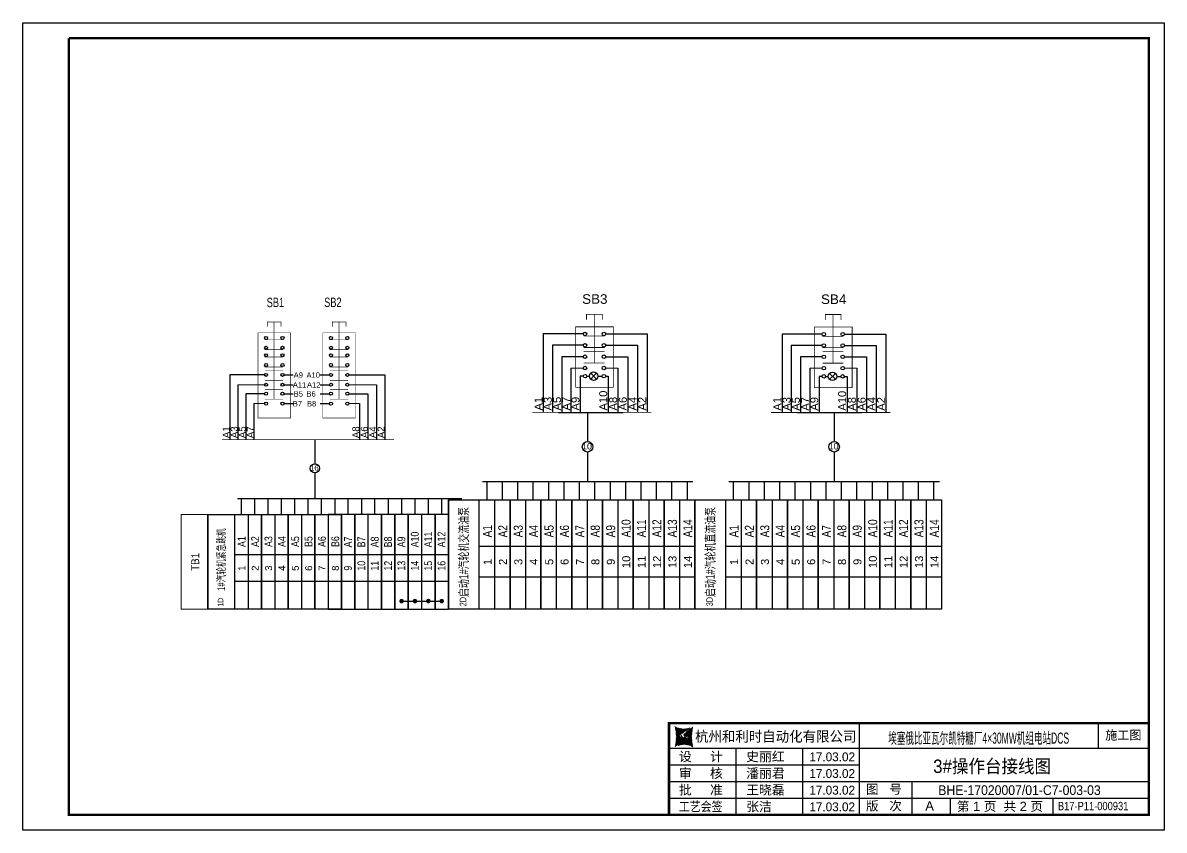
# Model space of a CAD drawing. Extents: x -6428 to 12983, y -8159 to 7918.
# Drawn here: x 3307 to 7941, y -4017 to -741 of the extents above; entities that cross this region are included whole.
import ezdxf
from ezdxf.enums import TextEntityAlignment as Align

# ---------------------------------------------------------------- set-up
doc = ezdxf.new("R2010")
doc.units = 0
doc.header["$LTSCALE"] = 10
doc.header["$MEASUREMENT"] = 0
doc.layers.get('0').update_dxf_attribs({"linetype": 'CONTINUOUS'})
for name, color, linetype in [('按钮开关指示灯', 7, 'CONTINUOUS'), ('接线端子', 7, 'CONTINUOUS'), ('操作台', 7, 'CONTINUOUS'), ('标准图框及表格', 7, 'CONTINUOUS')]:
    doc.layers.add(name, color=color, linetype=linetype)
doc.styles.add('HZ', font='arial.ttf')
pattern_1 = [(44.99999999999999, (62644.0067448291, -8867.199472524246), (-0.0585086954904412, 0.0585086954904411), [])]

# ---------------------------------------------------------------- blocks, each defined once
blk = doc.blocks.new('A4横图框')
at = {"layer": '标准图框及表格'}
h = blk.add_hatch(dxfattribs=at)
h.set_pattern_fill('ANSI31', color=5, scale=0.6619503254347141, style=0)
h.set_pattern_definition(pattern_1)
edge = h.paths.add_edge_path()
edge.add_arc((172.0496336600836, 30.69212609582466), 4.385420906004984, 238.1092081981574, 291.6531626184828)
edge.add_line((173.6677973982941, 26.61616453574824), (171.196811844281, 24.96342290218163))
edge.add_arc((159.3070898954674, 24.3208542135166), 10.7566927883141, 346.3915348661823, 374.2500326978036)
edge.add_line((169.7618019691645, 21.78995808790059), (171.9104852834489, 23.56403812982753))
edge.add_line((171.4204084507573, 24.1656820832199), (171.8022310894366, 24.1166197839688))
edge.add_spline(control_points=[(171.9076070613291, 23.5612403362524), (171.9782900895288, 23.62994398235459), (172.1063522407994, 23.75441992713461), (172.0982616688188, 24.08853178891007), (171.9041487548593, 24.10756342964889), (171.8004776051012, 24.11772778213201)], knot_values=[0, 0, 0, 0, 0.4839426457554279, 0.8767979790800492, 1.327118297953632, 1.327118297953632, 1.327118297953632, 1.327118297953632], weights=[1, 1, 1, 1, 1, 1], degree=3, periodic=0)
edge.add_spline(control_points=[(171.1960063120995, 24.96162603088887), (171.1383141229226, 24.91365774510486), (171.0341186915675, 24.8270242458879), (170.9598882847849, 24.7139107687239), (170.9267586692795, 24.6634273324584)], knot_values=[0, 0, 0, 0, 0.3714719093679447, 0.6708997588589845, 0.6708997588589845, 0.6708997588589845, 0.6708997588589845], weights=[1, 1, 1, 1, 1], degree=3, periodic=0)
edge.add_spline(control_points=[(171.0177855927386, 24.80139777460717), (170.9739837601, 24.75182568643358), (170.8874405854212, 24.63411966883577), (170.9097232617123, 24.3685217488732), (171.1438352137548, 24.19634813917073), (171.3287228371982, 24.17648276396212), (171.4184515092992, 24.16684180637679)], knot_values=[0.7541598914195891, 0.7541598914195891, 0.7541598914195891, 0.7541598914195891, 1.341857983071981, 2.043049761279585, 2.907443457733577, 3.722510221717078, 3.722510221717078, 3.722510221717078, 3.722510221717078], weights=[1, 1, 1, 1, 1, 1, 1], degree=3, periodic=0)
h = blk.add_hatch(dxfattribs=at)
h.set_pattern_fill('ANSI31', color=3, scale=0.6619503254347141, style=0)
h.set_pattern_definition(pattern_1)
edge = h.paths.add_edge_path()
edge.add_line((172.3049198977887, 24.52368860467541), (172.721034344714, 24.47090439472086))
edge.add_spline(control_points=[(172.1916602588671, 25.0804680907735), (172.1209772306528, 25.01176444467858), (171.9929150793969, 24.88728849988405), (172.0010056513629, 24.55317663812311), (172.1951185653369, 24.534144997377), (172.2987897150951, 24.52398064490117)], knot_values=[0, 0, 0, 0, 0.4839426457555314, 0.8767979790801576, 1.327118297953697, 1.327118297953697, 1.327118297953697, 1.327118297953697], weights=[1, 1, 1, 1, 1, 1], degree=3, periodic=0)
edge.add_line((174.3374653510318, 26.85175033912531), (172.1887820367474, 25.07767029719838))
edge.add_spline(control_points=[(173.1119433092453, 23.87664749850082), (173.1429732385941, 23.9160490896524), (173.2103720449149, 24.02492790509717), (173.1895440584403, 24.27318667815998), (172.9554321064269, 24.44536028784789), (172.7705444829544, 24.46522566305651), (172.6808158108824, 24.47486662065639)], knot_values=[0.8947336582581218, 0.8947336582581218, 0.8947336582581218, 0.8947336582581218, 1.341857983071981, 2.043049761279585, 2.907443457733577, 3.722510221717078, 3.722510221717078, 3.722510221717078, 3.722510221717078], weights=[1, 1, 1, 1, 1, 1, 1], degree=3, periodic=0)
edge.add_line((173.0325647221971, 23.79264395867943), (173.1243460055912, 23.89147256635482))
edge.add_line((172.905024764018, 23.67952689414087), (173.0325647221971, 23.79264395867212))
edge.add_line((170.431469921873, 22.02554389127766), (172.9024554758862, 23.67828552484428))
edge.add_arc((172.0496336600836, 17.94958233120851), 4.385420906004984, 58.1092081981576, 111.6531626184829)
edge.add_arc((184.7921774246996, 24.3208542135166), 10.7566927883141, 166.3915348661824, 194.2500326978025)
at = {"layer": '标准图框及表格', "color": 7}
for p, q in [((0.0013954609912616, 210.0032846437229), (297.0014441308175, 210.0032846437229)), ((0.0013954609912616, 0.0032502307208233), (0.0013954609912616, 210.0032846437229)), ((297.0014441308175, 210.0032846437229), (297.0014441308175, 0.0032502307208233)), ((217.7550332142755, 4.003284256038056), (217.7550332142755, 27.83661758936654)), ((279.9469701136921, 21.33661758936654), (279.9469701136921, 27.83661758936654)), ((168.1328066468058, 21.33661758936654), (292.9334290521556, 21.33661758936654)), ((185.6449392240147, 4.003284256038056), (185.6449392240292, 21.33661758936654)), ((203.0006413213422, 4.003284256038056), (203.0006413213568, 21.33661758936654)), ((168.1328066468058, 17.00328425603806), (217.7550332142755, 17.00328425603806)), ((168.1328066468058, 12.66995092270957), (292.9334290521556, 12.66995092270957)), ((231.4498319004824, 4.003284256038056), (231.4498319004824, 12.66995092270957)), ((168.1328066468058, 8.336617589373816), (292.9334290521556, 8.336617589373816)), ((241.4270588527042, 4.003284256038056), (241.4270588527042, 8.336617589373816)), ((268.120108647513, 4.003284256038056), (268.120108647513, 8.336617589373816)), ((168.1328066468058, 4.003284256038056), (292.9334290521556, 4.003284256038056)), ((297.0014441308175, 0.0032502307208233), (0.0013954609912616, 0.0032502307208233))]:
    blk.add_line(p, q, dxfattribs=at)
for points, const_width in [([(12.00143194437442, 206.0152988131507), (293.0014441308175, 206.0032506184056), (293.0014441308175, 4.003284256038056), (12.00143194437442, 4.003284256038056), (12.00143194437442, 206.0032506184056)], 0.6000000983228672), ([(292.9334290521556, 27.83661758937381), (168.1328066468058, 27.83661758937381), (168.1328066468058, 4.003284256038056)], 0.65)]:
    blk.add_lwpolyline(points, dxfattribs=dict(at, const_width=const_width))
at = {"layer": '标准图框及表格', "color": 5, "style": 'HZ'}
for s, p in [('pgqh', (170.0333635432534, 25.80304024583023)), ('hollilas', (170.0466366199025, 23.71374969515312))]:
    blk.add_text(s, height=0.4136785714285714, dxfattribs=at).set_placement(p)
at = {"layer": '标准图框及表格', "color": 3, "style": 'HZ'}
for s, height, p in [('auto', 0.6894642857142859, (172.1807441825285, 24.64895443542486)), ('hollysys', 0.3447321428571429, (172.3103532946761, 22.62004550448043))]:
    blk.add_text(s, height=height, dxfattribs=at).set_placement(p)
at = {"layer": '标准图框及表格', "color": 7, "style": 'HZ'}
for s, height, width, p in [('杭州和利时自动化有限公司', 2.7, 0.95, (174.9285941560083, 23.02911227819135)), ('工艺会签', 2.449999999999999, 0.85, (170.7212873600156, 4.927898099951165))]:
    blk.add_text(s, height=height, dxfattribs=dict(at, width=width)).set_placement(p)
for s, height, p in [('设     计', 2.449999999999999, (170.7212873600156, 17.92789809995847)), ('审     核', 2.449999999999999, (170.7212873600156, 13.59456476662271)), ('批     准', 2.449999999999999, (170.7212873600119, 9.261231433286953)), ('图   号', 2.399999999999999, (219.3988483406183, 9.450548544822992)), ('版   次', 2.399999999999999, (219.3988483406183, 5.117215211487234))]:
    blk.add_text(s, height=height, dxfattribs=at).set_placement(p)
at = {"layer": '标准图框及表格', "color": 7, "style": 'HZ', "flags": 8}
for tag, height, width, p in [('工程名称', 2.892696969694902, 0.65, (247.8353315485956, 22.94014901757174)), ('图纸名称', 3.499999999999999, 0.9, (252.2228085267316, 14.87880182043022))]:
    blk.add_attdef(tag, text='', height=height, dxfattribs=dict(at, width=width)).set_placement(p, align=Align.CENTER)
blk.add_attdef('设计阶段', text='', height=2.299999999999999, dxfattribs=at).set_placement((286.3714665038433, 23.54666542107214), align=Align.CENTER)
for tag, p, height in [('设计人', (188.2334199372244, 17.92789809995847), 2.449999999999999), ('审核人', (188.2334199372099, 13.59456476662271), 2.449999999999999), ('会签人', (188.2334199372099, 9.2612314332942), 2.449999999999999), ('批准人', (188.2334199371953, 4.927898099958441), 2.449999999999999), ('版次', (234.8449582635331, 5.117215211487234), 2.399999999999999), ('第几页共几页', (243.0562623004216, 4.991982186801863), 2.399999999999999)]:
    blk.add_attdef(tag, p, '', height=height, dxfattribs=at)
for tag, p, height, width in [('设计时间', (204.6762329055318, 17.92789809995847), 2.299999999999999, 0.95), ('审核时间', (204.6762329055318, 13.59456476662998), 2.299999999999999, 0.95), ('会签时间', (204.6762329055172, 9.2612314332942), 2.299999999999999, 0.95), ('图纸编号', (238.2096247235004, 9.144936985527348), 2.531109848483039, 0.9), ('批准时间', (204.6762329055172, 4.927898099958441), 2.299999999999999, 0.95), ('图纸标准', (269.3453519223485, 5.193019987101081), 2.169522727271176, 0.8)]:
    blk.add_attdef(tag, p, '', height=height, dxfattribs=dict(at, width=width))
blk = doc.blocks.new('台内接线图12')
at = {"layer": '接线端子'}
for p, q in [((43.45970758554199, 26.98489258732008), (43.45970758554199, 18.22284067169499)), ((43.45970758554199, 14.95077566435844), (43.45970758554199, 5.749821590056001)), ((11.96706630891708, 5.749821590056172), (11.96706630891708, 0)), ((16.77937118021214, 5.749821590056172), (16.77937118021214, 0)), ((21.5916760515064, 5.749821590055772), (21.5916760515064, -3.979e-13)), ((26.40398092280122, 5.749821590055772), (26.40398092280122, -3.979e-13)), ((31.21628579409492, 5.749821590055717), (31.21628579409492, -4.547e-13)), ((36.0285906653902, 5.749821590055717), (36.0285906653902, -4.547e-13)), ((40.84089553668388, 5.749821590055717), (40.84089553668388, -4.547e-13)), ((45.65320040797871, 5.749821590055717), (45.65320040797871, -4.547e-13)), ((50.46550527927253, 5.749821590055717), (50.46550527927253, -4.547e-13)), ((55.27781015056768, 5.749821590055717), (55.27781015056768, -4.547e-13)), ((60.09011502186149, 5.749821590055717), (60.09011502186149, -4.547e-13)), ((64.90241989315632, 5.749821590055717), (64.90241989315632, -4.547e-13)), ((69.71472476445001, 5.749821590055717), (69.71472476445001, -4.547e-13)), ((74.52702963574485, 5.749821590055717), (74.52702963574485, -4.547e-13)), ((0, 0), (0, -34.14036601367974)), ((0, 0), (19.2492194851784, 3.411e-13)), ((14.43691461388403, 0), (14.43691461388403, -34.14036601367991)), ((19.2492194851784, 3.411e-13), (19.2492194851784, -34.14036601367957)), ((19.2492194851784, 0), (19.2492194851784, -34.14036601367991)), ((19.2492194851784, 1.705e-13), (19.2492194851784, -34.14036601367957)), ((19.2492194851784, 3.411e-13), (19.2492194851784, -34.14036601367934)), ((19.2492194851784, 0), (19.2492194851784, -34.14036601367974)), ((28.87382922776726, 3.411e-13), (28.87382922776726, -34.14036601367957)), ((28.87382922776726, 1.137e-13), (28.87382922776726, -34.14036601367957)), ((28.87382922776726, 3.411e-13), (28.87382922776726, -34.1403660136794)), ((28.87382922776726, 3.411e-13), (28.87382922776726, -34.14036601367957)), ((28.87382922776726, 1.137e-13), (28.87382922776726, -34.14036601367957)), ((28.87382922776726, 3.411e-13), (28.87382922776726, -34.1403660136794)), ((38.49843897035601, 2.842e-13), (38.49843897035601, -34.14036601367963)), ((38.49843897035601, 1.137e-13), (38.49843897035601, -34.14036601367963)), ((38.49843897035601, 2.842e-13), (38.49843897035601, -34.14036601367945)), ((38.49843897035601, 3.411e-13), (38.49843897035601, -34.14036601367957)), ((38.49843897035601, 1.137e-13), (38.49843897035601, -34.14036601367957)), ((38.49843897035601, 3.411e-13), (38.49843897035601, -34.1403660136794)), ((38.49843897035601, 3.411e-13), (38.49843897035601, -34.14036601367957)), ((38.49843897035601, 1.137e-13), (38.49843897035601, -34.14036601367957)), ((38.49843897035601, 3.411e-13), (38.49843897035601, -34.1403660136794)), ((48.12304871294474, 2.842e-13), (48.12304871294474, -34.14036601367963)), ((48.12304871294474, 1.137e-13), (48.12304871294474, -34.14036601367963)), ((48.12304871294474, 2.842e-13), (48.12304871294474, -34.14036601367945)), ((48.12304871294474, 8.527e-13), (48.12304871294474, -34.14036601367906)), ((48.12304871294474, 5.116e-13), (48.12304871294474, -34.1403660136794)), ((48.12304871294474, 6.821e-13), (48.12304871294474, -34.14036601367906)), ((48.12304871294474, 8.527e-13), (48.12304871294474, -34.14036601367883)), ((48.12304871294474, 5.116e-13), (48.12304871294474, -34.14036601367923)), ((48.12304871294474, 8.527e-13), (48.12304871294474, -34.14036601367906)), ((48.12304871294474, 5.116e-13), (48.12304871294474, -34.1403660136794)), ((48.12304871294474, 6.821e-13), (48.12304871294474, -34.14036601367906)), ((48.12304871294474, 8.527e-13), (48.12304871294474, -34.14036601367883)), ((48.12304871294474, 5.116e-13), (48.12304871294474, -34.14036601367923)), ((48.12304871294474, -34.14036601367945), (48.12304871294474, 2.842e-13)), ((48.12304871294474, 2.842e-13), (48.12304871294474, -34.14036601367945)), ((52.935353584239, 4.547e-13), (52.935353584239, -34.14036601367945)), ((57.7476584555335, 8.527e-13), (57.7476584555335, -34.14036601367906)), ((57.7476584555335, 4.547e-13), (57.7476584555335, -34.14036601367945)), ((57.7476584555335, 6.253e-13), (57.7476584555335, -34.14036601367906)), ((57.7476584555335, 8.527e-13), (57.7476584555335, -34.14036601367889)), ((57.7476584555335, 4.547e-13), (57.7476584555335, -34.14036601367929)), ((57.7476584555335, 8.527e-13), (57.7476584555335, -34.14036601367906)), ((57.7476584555335, 5.116e-13), (57.7476584555335, -34.1403660136794)), ((57.7476584555335, 6.821e-13), (57.7476584555335, -34.14036601367906)), ((57.7476584555335, 8.527e-13), (57.7476584555335, -34.14036601367883)), ((57.7476584555335, 5.116e-13), (57.7476584555335, -34.14036601367923)), ((57.7476584555335, 8.527e-13), (57.7476584555335, -34.14036601367906)), ((57.7476584555335, 5.116e-13), (57.7476584555335, -34.1403660136794)), ((57.7476584555335, 6.821e-13), (57.7476584555335, -34.14036601367906)), ((57.7476584555335, 8.527e-13), (57.7476584555335, -34.14036601367883)), ((57.7476584555335, 5.116e-13), (57.7476584555335, -34.14036601367923)), ((57.7476584555335, -34.14036601367945), (57.7476584555335, 2.842e-13)), ((57.7476584555335, 2.842e-13), (57.7476584555335, -34.14036601367945)), ((62.55996332682776, 4.547e-13), (62.55996332682776, -34.14036601367945)), ((67.37226819812224, 8.527e-13), (67.37226819812224, -34.14036601367906)), ((67.37226819812224, 4.547e-13), (67.37226819812224, -34.14036601367945)), ((67.37226819812224, 6.253e-13), (67.37226819812224, -34.14036601367906)), ((67.37226819812224, 8.527e-13), (67.37226819812224, -34.14036601367889)), ((67.37226819812224, 4.547e-13), (67.37226819812224, -34.14036601367929)), ((67.37226819812213, 8.527e-13), (67.37226819812213, -34.14036601367906)), ((67.37226819812213, 4.547e-13), (67.37226819812213, -34.14036601367945)), ((67.37226819812213, 6.253e-13), (67.37226819812213, -34.14036601367906)), ((67.37226819812213, 8.527e-13), (67.37226819812213, -34.14036601367889)), ((67.37226819812213, 4.547e-13), (67.37226819812213, -34.14036601367929)), ((67.37226819812213, 8.527e-13), (67.37226819812213, -34.14036601367906)), ((67.37226819812213, 5.116e-13), (67.37226819812213, -34.1403660136794)), ((67.37226819812213, 6.821e-13), (67.37226819812213, -34.14036601367906)), ((67.37226819812213, 8.527e-13), (67.37226819812213, -34.14036601367883)), ((67.37226819812213, 5.116e-13), (67.37226819812213, -34.14036601367923)), ((67.37226819812213, 8.527e-13), (67.37226819812213, -34.14036601367906)), ((67.37226819812213, 5.116e-13), (67.37226819812213, -34.1403660136794)), ((67.37226819812213, 6.821e-13), (67.37226819812213, -34.14036601367906)), ((67.37226819812213, 8.527e-13), (67.37226819812213, -34.14036601367883)), ((67.37226819812213, 5.116e-13), (67.37226819812213, -34.14036601367923)), ((67.37226819812213, -34.14036601367945), (67.37226819812213, 2.842e-13)), ((67.37226819812213, 2.842e-13), (67.37226819812213, -34.14036601367945)), ((72.18457306941639, 4.547e-13), (72.18457306941639, -34.14036601367945)), ((76.99687794071087, 8.527e-13), (76.99687794071087, -34.14036601367906)), ((76.99687794071087, 4.547e-13), (76.99687794071087, -34.14036601367945)), ((76.99687794071087, 6.253e-13), (76.99687794071087, -34.14036601367906)), ((76.99687794071087, 8.527e-13), (76.99687794071087, -34.14036601367889)), ((76.99687794071087, 4.547e-13), (76.99687794071087, -34.14036601367929)), ((9.624609742589657, -34.14036601367991), (9.624609742589657, -1.705e-13)), ((19.2492194851784, -34.14036601367997), (19.2492194851784, -2.274e-13)), ((19.2492194851784, -2.274e-13), (19.2492194851784, -34.14036601367997)), ((24.06152435647277, -5.68e-14), (24.06152435647277, -34.14036601367997)), ((28.87382922776726, -5.68e-14), (28.87382922776726, -34.14036601367997)), ((28.87382922776726, -5.68e-14), (28.87382922776726, -34.1403660136798)), ((28.87382922776726, -5.68e-14), (28.87382922776726, -34.14036601367997)), ((28.87382922776726, -5.68e-14), (28.87382922776726, -34.1403660136798)), ((28.87382922776726, -34.14036601368002), (28.87382922776726, -2.842e-13)), ((28.87382922776726, -2.842e-13), (28.87382922776726, -34.14036601368002)), ((33.68613409906152, -1.137e-13), (33.68613409906152, -34.14036601368002)), ((38.49843897035601, -1.137e-13), (38.49843897035601, -34.14036601368002)), ((38.49843897035601, -1.137e-13), (38.49843897035601, -34.14036601367985)), ((38.49843897035601, -5.68e-14), (38.49843897035601, -34.14036601367997)), ((38.49843897035601, -5.68e-14), (38.49843897035601, -34.1403660136798)), ((38.49843897035601, -5.68e-14), (38.49843897035601, -34.14036601367997)), ((38.49843897035601, -5.68e-14), (38.49843897035601, -34.1403660136798)), ((38.49843897035601, -34.14036601368002), (38.49843897035601, -2.842e-13)), ((38.49843897035601, -2.842e-13), (38.49843897035601, -34.14036601368002)), ((43.31074384165026, -1.137e-13), (43.31074384165026, -34.14036601368002)), ((48.12304871294474, -1.137e-13), (48.12304871294474, -34.14036601368002)), ((48.12304871294474, -1.137e-13), (48.12304871294474, -34.14036601367985)), ((9.624609742589087, -14.43691461388471), (19.2492194851784, -14.43691461388471)), ((19.24921948517794, -14.43691461388477), (28.87382922776726, -14.43691461388477)), ((28.87382922776669, -14.43691461388482), (38.49843897035601, -14.43691461388482)), ((38.49843897035544, -14.43691461388482), (48.12304871294474, -14.43691461388482)), ((48.12304871294418, -14.43691461388425), (57.7476584555335, -14.43691461388425)), ((57.74765845553294, -14.43691461388425), (67.37226819812224, -14.43691461388425)), ((67.37226819812156, -14.43691461388425), (76.99687794071087, -14.43691461388425)), ((9.624609742589087, -24.06152435647442), (19.2492194851784, -24.06152435647442)), ((19.24921948517794, -24.06152435647442), (28.87382922776726, -24.06152435647442)), ((28.87382922776669, -24.06152435647448), (38.49843897035601, -24.06152435647448)), ((38.49843897035544, -24.06152435647448), (48.12304871294474, -24.06152435647448)), ((48.12304871294418, -24.06152435647397), (57.7476584555335, -24.06152435647397)), ((57.74765845553294, -24.06152435647397), (67.37226819812224, -24.06152435647397)), ((67.37226819812156, -24.06152435647397), (76.99687794071087, -24.06152435647397)), ((19.2492194851784, -34.14036601367957), (0, -34.14036601367957))]:
    blk.add_line(p, q, dxfattribs=at)
for points in [[(10.61296130592939, 5.749821590056001), (76.30645386515471, 5.749821590056001)], [(0, 0), (76.99687794071087, -1.137e-13), (76.99687794071087, -34.14036601368002), (0, -34.14036601368002), (0, 0)]]:
    blk.add_lwpolyline(points, dxfattribs=at)
blk.add_circle((43.45970758554199, 16.58680816802695), 1.636032503668177, dxfattribs=at)
at = {"layer": '接线端子', "style": 'HZ'}
blk.add_attdef('线数量', text='', height=2, dxfattribs=at).set_placement((43.28103302171235, 15.74367148272728), align=Align.CENTER)
for tag, p, height, width in [('A10', (56.90317778638439, -11.70569712792684), 2.835000000000007, 0.8), ('A11', (61.71548265767853, -11.70569712792707), 2.835000000000007, 0.8), ('A12', (66.52778752897314, -11.70569712792684), 2.835000000000007, 0.8), ('A13', (71.34009240026705, -11.70569712792707), 2.835000000000007, 0.8), ('A14', (76.15239727156177, -11.70569712792684), 2.835000000000007, 0.8), ('A1', (13.59243394473469, -11.70569712792752), 2.835000000000007, 0.8), ('A2', (18.40473881602929, -11.70569712792735), 2.835000000000007, 0.8), ('A3', (23.21704368732344, -11.70569712792758), 2.835000000000007, 0.8), ('A4', (28.02934855861816, -11.70569712792735), 2.835000000000007, 0.8), ('A5', (32.84165342991219, -11.70569712792758), 2.835000000000007, 0.8), ('A6', (37.6539583012069, -11.70569712792741), 2.835000000000007, 0.8), ('A7', (42.46626317250092, -11.70569712792758), 2.835000000000007, 0.8), ('A8', (47.27856804379564, -11.70569712792741), 2.835000000000007, 0.8), ('A9', (52.09087291508968, -11.70569712792707), 2.835000000000007, 0.8), ('1D', (5.565050351813168, -33.183088085137), 2.024999999999996, 0.7)]:
    blk.add_attdef(tag, p, '', height=height, rotation=90, dxfattribs=dict(at, width=width))
at = {"layer": '接线端子', "style": 'HZ', "width": 0.7}
blk.add_attdef('紧急停机', text='', height=2.834999999999995, rotation=90, dxfattribs=at).set_placement((6.194502006949164, -16.26459060120027), align=Align.CENTER)
at = {"layer": '接线端子', "style": 'HZ'}
for tag, p in [('10', (56.78324218075101, -19.34542423562732)), ('11', (61.59554705204493, -19.34542423562749)), ('12', (66.40785192333976, -19.34542423562732)), ('13', (71.22015679463345, -19.34542423562749)), ('14', (76.0324616659284, -19.34542423562732)), ('1', (13.47249833910109, -19.34542423562794)), ('2', (18.28480321039592, -19.34542423562777)), ('3', (23.09710808168984, -19.345424235628)), ('4', (27.90941295298467, -19.34542423562783)), ('5', (32.72171782427858, -19.34542423562806)), ('6', (37.53402269557341, -19.34542423562789)), ('7', (42.34632756686733, -19.34542423562806)), ('8', (47.15863243816227, -19.34542423562789)), ('9', (51.97093730945619, -19.34542423562749))]:
    blk.add_attdef(tag, text='', height=2.5, rotation=90, dxfattribs=at).set_placement(p, align=Align.CENTER)
blk = doc.blocks.new('两常开两常闭带灯按钮3')
for p, q in [((2.393387454441835, -2.208440982326152), (-10.10463942033453, -2.208440982327957)), ((-10.10463942033453, -2.208440982327346), (-10.10463942032947, -26.69381162241189)), ((9.390157622383413, -2.208440982326152), (22.32595751790575, -2.208440982324261)), ((22.32595751790575, -2.208440982324261), (22.32595751791081, -26.69381162241038)), ((-7.221264028940594, -5.754745055041794), (-7.221264028936275, -26.69381162241189)), ((2.393387455742072, -5.754745055040586), (-7.221264028940594, -5.754745055041794)), ((9.390157623683647, -5.754745055040586), (19.29466220493054, -5.754745055039336)), ((19.29466220493054, -5.754745055039336), (19.29466220493486, -26.69381162241101)), ((2.393631899548665, -9.317404753513985), (-4.337888637546996, -9.317404753513985)), ((-4.33788863754745, -9.317404753514637), (-4.337888637543073, -26.69381162241189)), ((9.390402067490243, -9.317404753513985), (16.26336689195523, -9.317404753513985)), ((16.26336689195483, -9.317404753513372), (16.26336689195887, -26.69381162241101)), ((-1.454513246153908, -12.86367092616359), (-1.454513246149872, -26.69381162241189)), ((13.2320715789786, -12.86367092616187), (13.23207157898287, -26.69381162241189)), ((1.428862145239236, -15.40128248221799), (1.428862145243328, -26.69381162241189)), ((2.393631899557249, -15.40128248221799), (1.428862145239236, -15.40128248221799)), ((3.498385083968514, -15.40128248221799), (4.332914435870634, -15.40128248221799)), ((4.715144154202107, -14.47849831227995), (6.560712494078188, -16.32406665215603)), ((4.715144154202334, -16.32406665215603), (5.637928324140147, -15.40128248221799)), ((5.637928324140147, -15.40128248221799), (6.560712494078643, -14.47849831227972)), ((6.942942212410117, -15.40128248221799), (8.285648883083695, -15.40128248221799)), ((9.390402067494053, -15.40128248221799), (10.20077626600641, -15.40128248221799)), ((10.20077626600641, -15.40128248221799), (10.20077626600641, -26.69381162241189)), ((-5.330829648242797, -26.69381162241189), (14.8377146472485, -26.69381162241189)), ((-5.330829648242797, -26.69381162241189), (14.8377146472485, -26.69381162241189))]:
    blk.add_line(p, q)
at = {"lineweight": 0}
for p, q in [((2.393631899561398, -12.86367092616274), (-1.454513246153908, -12.86367092616274)), ((9.390402067490243, -12.86367092616274), (13.23207157897889, -12.86367092616274))]:
    blk.add_line(p, q, dxfattribs=at)
for points, const_width in [([(8.316005311262414, 3.904648567964613), (3.305992701822106, 3.904648567964613)], 0.2209506368822263), ([(3.399431559653748, 4.013575084445619), (3.399431559653748, 2.22496206490905)], 0.2209506368822263), ([(5.81099900654226, -11.28152598581073), (5.81099900654226, 3.904648567964613)], 0.2209506368822263), ([(8.316005311262414, 4.013575084445619), (8.316005311262414, 2.22496206490905)], 0.2209506368822263), ([(0, 0), (11.78403396705107, 0), (11.78403396705107, -18.92267628232366), (0, -18.92267628232366), (0, 0)], 0.2209506368822263), ([(2.475890382353099, -2.909340278194576), (9.061674501004743, -2.909340278194576)], 0.2209506368822263), ([(2.475890382353099, -6.455606450843332), (9.061674501004743, -6.455606450843332)], 0.2209506368822263), ([(2.560323512079776, -7.735259813161974), (9.061674501004743, -7.735259813161974)], 0.2209506368822263), ([(2.560323512079776, -11.28152598581073), (9.061674501004743, -11.28152598581073)], 0.2209506368822263), ([(-13.52770542697533, -26.69381162241189), (23.64784812404957, -26.69381162241189)], 0.2532839007086835)]:
    blk.add_lwpolyline(points, dxfattribs=dict(const_width=const_width))
for centre, radius in [((2.946008491766406, -2.224872408216469), 0.5523765922055657), ((8.838025475284665, -2.224872408216469), 0.5523765922055657), ((2.946008491766406, -5.771138580865227), 0.5523765922055657), ((8.838025475284665, -5.771138580865227), 0.5523765922055657), ((2.946008491766406, -9.317404753513985), 0.5523765922055657), ((8.838025475284665, -9.317404753513985), 0.5523765922055657), ((2.946008491766406, -12.86367092616274), 0.5523765922055657), ((5.637928324140147, -15.40128248221799), 1.305013888269685), ((8.838025475284665, -12.86367092616274), 0.5523765922055657), ((2.946008491762995, -15.40128248221799), 0.5523765922055657), ((8.838025475289212, -15.40128248221799), 0.5523765922055657)]:
    blk.add_circle(centre, radius)
at = {"style": 'HZ', "width": 0.7}
blk.add_attdef('SB', text='', height=2.946008491763017, dxfattribs=at).set_placement((6.003806737884588, 7.174284245847957), align=Align.CENTER)
at = {"lineweight": 0, "style": 'HZ', "width": 0.7}
for tag, p in [('A1', (-10.32536876731478, -26.12930105788227)), ('A3', (-7.441993375921582, -26.12930105788227)), ('A5', (-4.558617984528381, -26.12930105788173)), ('A7', (-1.67524259313518, -26.12930105788108)), ('A9', (1.202060226001776, -26.12930105788108)), ('A10', (9.881281932655838, -26.12930105788108)), ('A8', (12.95890010447328, -26.12930105788108)), ('A6', (15.99019541744928, -26.12930105788108)), ('A4', (19.02149073042528, -26.12930105787983)), ('A2', (22.05278604340128, -26.12930105788529))]:
    blk.add_attdef(tag, p, '', height=2.5, rotation=90, dxfattribs=at)

msp = doc.modelspace()

# ---------------------------------------------------------------- hatches: boundary and pattern name
for points in [[(4854.43898555941, -3087.845477855555, 0.9999999999984408), (4835.773581175328, -3087.845477855555, 0.99999999999922)], [(4908.663291436606, -3087.845477855555, 0.9999999999984408), (4889.997887052523, -3087.845477855555, 0.99999999999922)], [(4962.887597313801, -3087.845477855558, 0.9999999999984408), (4944.222192929717, -3087.845477855558, 0.99999999999922)], [(5017.111903190996, -3087.84547785556, 0.9999999999984408), (4998.446498806913, -3087.84547785556, 0.99999999999922)]]:
    msp.add_hatch(color=256).paths.add_polyline_path(points)

# ---------------------------------------------------------------- linework, layer by layer
for p, q in [((4288.838251849228, -2169.996375162928), (4148.009666564005, -2169.996375162928)), ((4148.009666564005, -2169.996375162928), (4148.009666564005, -2432.31392982578)), ((4630.996975069205, -2169.996375162928), (4776.752810203156, -2169.996375162928)), ((4776.752810203156, -2169.996375162928), (4776.752810203156, -2432.31392982578)), ((4180.499093847449, -2209.955153089632), (4180.499093847449, -2432.31392982578)), ((4742.596644155698, -2209.955153089632), (4742.596644155698, -2432.31392982578)), ((4212.988521130892, -2246.420338743578), (4212.988521130892, -2432.31392982578)), ((4288.838251849228, -2246.420338743578), (4212.988521130892, -2246.420338743578)), ((4630.996975069205, -2246.420338743578), (4708.440478108242, -2246.420338743578)), ((4708.440478108242, -2246.420338743578), (4708.440478108242, -2432.31392982578)), ((4245.477948414337, -2286.379116670283), (4245.477948414337, -2432.31392982578)), ((4674.284312060784, -2286.379116670283), (4674.284312060784, -2432.31392982578))]:
    msp.add_line(p, q)
at = {"lineweight": 0}
for p, q in [((4288.838251849299, -2209.955153089632), (4180.499093847449, -2209.955153089632)), ((4630.996975069133, -2209.955153089632), (4742.596644155698, -2209.955153089632)), ((4288.838251849299, -2286.379116670283), (4245.477948414337, -2286.379116670283)), ((4630.996975069133, -2286.379116670283), (4674.284312060784, -2286.379116670283))]:
    msp.add_line(p, q, dxfattribs=at)
for points, const_width in [([(4355.57063809329, -1955.265554480085), (4299.118592047043, -1955.265554480085)], 2.489637551753935), ([(4300.171446623672, -1954.03818736479), (4300.171446623672, -1974.19200181778)], 2.489637551753935), ([(4327.344615070165, -2268.551752552219), (4327.344615070165, -1955.265554480085)], 2.489637551753935), ([(4355.57063809329, -1954.03818736479), (4355.57063809329, -1974.19200181778)], 2.489637551753935), ([(4618.890838841008, -1955.265554480085), (4562.438792794761, -1955.265554480085)], 2.489637551753935), ([(4563.491647371391, -1954.03818736479), (4563.491647371391, -1974.19200181778)], 2.489637551753935), ([(4590.664815817885, -2268.551752552219), (4590.664815817885, -1955.265554480085)], 2.489637551753935), ([(4618.890838841008, -1954.03818736479), (4618.890838841008, -1974.19200181778)], 2.489637551753935), ([(4261.867178371925, -1999.262529724781), (4394.647847798788, -1999.262529724781), (4394.647847798788, -2344.749980540771), (4261.867178371925, -2344.749980540771), (4261.867178371925, -1999.262529724781)], 2.489637551753935), ([(4289.76512769179, -2027.701766677023), (4363.972723021237, -2027.701766677023)], 2.489637551753935), ([(4525.187379119642, -1999.262529724781), (4657.968048546508, -1999.262529724781), (4657.968048546508, -2344.749980540771), (4525.187379119642, -2344.749980540771), (4525.187379119642, -1999.262529724781)], 2.489637551753935), ([(4553.08532843951, -2027.701766677023), (4627.292923768958, -2027.701766677023)], 2.489637551753935), ([(4289.76512769179, -2067.660544603728), (4363.972723021237, -2067.660544603728)], 2.489637551753935), ([(4553.08532843951, -2067.660544603728), (4627.292923768958, -2067.660544603728)], 2.489637551753935), ([(4289.76512769179, -2097.791297246274), (4363.972723021237, -2097.791297246274)], 2.489637551753935), ([(4553.08532843951, -2097.791297246274), (4627.292923768958, -2097.791297246274)], 2.489637551753935), ([(4289.76512769179, -2137.750075172978), (4363.972723021237, -2137.750075172978)], 2.489637551753935), ([(4290.716507119098, -2152.169011044861), (4363.972723021237, -2152.169011044861)], 2.489637551753935), ([(4553.08532843951, -2137.750075172978), (4627.292923768958, -2137.750075172978)], 2.489637551753935), ([(4554.036707866813, -2152.169011044861), (4627.292923768958, -2152.169011044861)], 2.489637551753935), ([(4290.716507119098, -2192.127788971567), (4363.972723021237, -2192.127788971567)], 2.489637551753935), ([(4554.036707866813, -2192.127788971567), (4627.292923768958, -2192.127788971567)], 2.489637551753935), ([(4290.716507119098, -2228.592974625513), (4363.972723021237, -2228.592974625513)], 2.489637551753935), ([(4290.716507119098, -2268.551752552219), (4363.972723021237, -2268.551752552219)], 2.489637551753935), ([(4554.036707866813, -2228.592974625513), (4627.292923768958, -2228.592974625513)], 2.489637551753935), ([(4554.036707866813, -2268.551752552219), (4627.292923768958, -2268.551752552219)], 2.489637551753935), ([(4115.677150885252, -2432.31392982578), (4814.087723178082, -2432.31392982578)], 2.85396376021842)]:
    msp.add_lwpolyline(points, dxfattribs=dict(const_width=const_width))
at = {"const_width": 5.239058002354062}
for points in [[(4845.016586277173, -3090.327130939083, 1), (4845.016586277173, -3085.088072936719, 1)], [(4899.24089215437, -3090.327130939083, 1), (4899.24089215437, -3085.088072936719, 1)], [(4953.465198031564, -3090.327130939083, 1), (4953.465198031564, -3085.088072936719, 1)], [(5007.689503908758, -3090.327130939086, 1), (5007.689503908758, -3085.088072936723, 1)]]:
    msp.add_lwpolyline(points, format="xyb", close=True, dxfattribs=at)
for centre in [(4295.062345728682, -2019.989288740267), (4361.452680442031, -2019.989288740267), (4558.382546476399, -2019.989288740267), (4624.77288118975, -2019.989288740267), (4295.062345728682, -2059.948066666973), (4295.062345728682, -2090.078819309516), (4361.452680442031, -2059.948066666973), (4361.452680442031, -2090.078819309516), (4558.382546476399, -2059.948066666973), (4558.382546476399, -2090.078819309516), (4624.77288118975, -2059.948066666973), (4624.77288118975, -2090.078819309516), (4295.062345728682, -2130.037597236221), (4361.452680442031, -2130.037597236221), (4558.382546476399, -2130.037597236221), (4624.77288118975, -2130.037597236221), (4295.062345728682, -2169.996375162928), (4361.452680442031, -2169.996375162928), (4558.382546476399, -2169.996375162928), (4624.77288118975, -2169.996375162928), (4295.062345728682, -2209.955153089632), (4361.452680442031, -2209.955153089632), (4558.382546476399, -2209.955153089632), (4624.77288118975, -2209.955153089632), (4295.062345728682, -2246.420338743578), (4361.452680442031, -2246.420338743578), (4558.382546476399, -2246.420338743578), (4624.77288118975, -2246.420338743578), (4295.062345728682, -2286.379116670283), (4361.452680442031, -2286.379116670283), (4558.382546476399, -2286.379116670283), (4624.77288118975, -2286.379116670283)]:
    msp.add_circle(centre, 6.224093879384835)
at = {"layer": '接线端子'}
for p, q in [((4492.834408747057, -2432.313929825783), (4492.834408747057, -2531.043373593738)), ((4492.834408747057, -2567.912495262699), (4492.834408747057, -2671.587420569916)), ((4193.760907645678, -2671.58742056991), (4193.760907645678, -2736.375519615398)), ((4247.98521352288, -2671.58742056991), (4247.98521352288, -2736.375519615398)), ((4302.209519400073, -2671.587420569915), (4302.209519400073, -2736.375519615404)), ((4356.433825277274, -2671.587420569915), (4356.433825277274, -2736.375519615404)), ((4410.658131154462, -2671.587420569916), (4410.658131154462, -2736.375519615404)), ((4464.479105894316, -2671.587420569916), (4464.479105894316, -2736.375519615404)), ((4519.106742908853, -2671.587420569916), (4519.106742908853, -2736.375519615404)), ((4573.331048786048, -2671.587420569916), (4573.331048786048, -2736.375519615404)), ((4681.779660540436, -2671.587420569924), (4681.779660540436, -2736.375519615412)), ((4790.228272294828, -2671.587420569927), (4790.228272294828, -2736.375519615416)), ((4844.477006792848, -2671.587420569916), (4844.477006792848, -2736.375519615404)), ((4898.67688404922, -2671.587420569929), (4898.67688404922, -2736.375519615419)), ((4952.901189926416, -2671.587420569929), (4952.901189926416, -2736.375519615419)), ((5007.12549580361, -2671.587420569916), (5007.12549580361, -2736.375519615404)), ((4058.917858141864, -2736.375519615398), (4058.917858141864, -3121.063875610439)), ((4058.917858141864, -2736.375519615398), (4275.815081650653, -2736.375519615394)), ((4058.917858141864, -2736.375519615396), (4058.917858141864, -3120.454637453654)), ((4167.366469896265, -3121.063875610441), (4167.366469896265, -2736.3755196154)), ((4221.590775773459, -2736.375519615398), (4221.590775773459, -3121.063875610441)), ((4275.815081650653, -2736.375519615394), (4275.815081650653, -3121.063875610438)), ((4275.815081650653, -2736.375519615398), (4275.815081650653, -3121.063875610441)), ((4275.815081650653, -2736.375519615397), (4275.815081650653, -3121.063875610438)), ((4275.815081650653, -2736.375519615394), (4275.815081650653, -3121.063875610434)), ((4275.815081650653, -2736.375519615398), (4275.815081650653, -3121.063875610439)), ((4275.815081650653, -3121.063875610441), (4275.815081650653, -2736.375519615401)), ((4275.815081650653, -2736.375519615401), (4275.815081650653, -3121.063875610441)), ((4330.039387527851, -2736.3755196154), (4330.039387527851, -3121.063875610441)), ((4384.263693405043, -2736.375519615394), (4384.263693405043, -3121.063875610438)), ((4384.263693405043, -2736.3755196154), (4384.263693405043, -3121.063875610441)), ((4384.263693405043, -2736.375519615397), (4384.263693405043, -3121.063875610438)), ((4384.263693405043, -2736.375519615394), (4384.263693405043, -3121.063875610434)), ((4384.263693405043, -2736.3755196154), (4384.263693405043, -3121.06387561044)), ((4384.263693405043, -2736.375519615394), (4384.263693405043, -3121.063875610438)), ((4384.263693405043, -2736.3755196154), (4384.263693405043, -3121.063875610441)), ((4384.263693405043, -2736.375519615397), (4384.263693405043, -3121.063875610438)), ((4384.263693405043, -2736.375519615394), (4384.263693405043, -3121.063875610434)), ((4384.263693405043, -2736.3755196154), (4384.263693405043, -3121.06387561044)), ((4384.263693405043, -3121.063875610444), (4384.263693405043, -2736.375519615402)), ((4384.263693405043, -2736.375519615402), (4384.263693405043, -3121.063875610444)), ((4438.487999282238, -2736.3755196154), (4438.487999282238, -3121.063875610444)), ((4492.712305159434, -2736.375519615396), (4492.712305159434, -3121.063875610438)), ((4492.712305159434, -2736.3755196154), (4492.712305159434, -3121.063875610444)), ((4492.712305159434, -2736.375519615397), (4492.712305159434, -3121.063875610438)), ((4492.712305159434, -2736.375519615396), (4492.712305159434, -3121.063875610436)), ((4492.712305159434, -2736.3755196154), (4492.712305159434, -3121.06387561044)), ((4492.712305159434, -2736.375519615394), (4492.712305159434, -3121.063875610438)), ((4492.712305159434, -2736.3755196154), (4492.712305159434, -3121.063875610441)), ((4492.712305159434, -2736.375519615397), (4492.712305159434, -3121.063875610438)), ((4492.712305159434, -2736.375519615394), (4492.712305159434, -3121.063875610434)), ((4492.712305159434, -2736.3755196154), (4492.712305159434, -3121.06387561044)), ((4492.712305159434, -2736.375519615394), (4492.712305159434, -3121.063875610438)), ((4492.712305159434, -2736.3755196154), (4492.712305159434, -3121.063875610441)), ((4492.712305159434, -2736.375519615397), (4492.712305159434, -3121.063875610438)), ((4492.712305159434, -2736.375519615394), (4492.712305159434, -3121.063875610434)), ((4492.712305159434, -2736.3755196154), (4492.712305159434, -3121.06387561044)), ((4492.712305159434, -3121.063875610444), (4492.712305159434, -2736.375519615402)), ((4492.712305159434, -2736.375519615402), (4492.712305159434, -3121.063875610444)), ((4546.936611036629, -2736.3755196154), (4546.936611036629, -3121.063875610444)), ((4601.160916913823, -2736.375519615396), (4601.160916913823, -3121.063875610438)), ((4601.160916913823, -2736.3755196154), (4601.160916913823, -3121.063875610444)), ((4601.160916913823, -2736.375519615397), (4601.160916913823, -3121.063875610438)), ((4601.160916913823, -2736.375519615396), (4601.160916913823, -3121.063875610436)), ((4601.160916913823, -2736.3755196154), (4601.160916913823, -3121.06387561044)), ((4167.366469896262, -2899.048437247001), (4275.815081650656, -2899.048437247001)), ((4275.815081650651, -2899.048437247002), (4384.263693405047, -2899.048437247002)), ((4384.263693405041, -2899.048437247002), (4492.712305159434, -2899.048437247002)), ((4492.712305159433, -2899.048437247002), (4601.160916913826, -2899.048437247002)), ((4167.366469896262, -3007.497049001403), (4275.815081650656, -3007.497049001403)), ((4275.815081650651, -3007.497049001403), (4384.263693405047, -3007.497049001403)), ((4384.263693405041, -3007.497049001403), (4492.712305159434, -3007.497049001403)), ((4492.712305159433, -3007.497049001403), (4601.160916913826, -3007.497049001403)), ((4275.815081650653, -3121.063875610438), (4058.917858141864, -3121.063875610438))]:
    msp.add_line(p, q, dxfattribs=at)
for points in [[(4178.503062219086, -2671.587420569912), (4588.534501988025, -2671.587420569912)], [(4058.917858141864, -2736.375519615398), (4601.160916913823, -2736.3755196154), (4601.160916913823, -3121.063875610444), (4058.917858141864, -3121.063875610444), (4058.917858141864, -2736.375519615398)]]:
    msp.add_lwpolyline(points, dxfattribs=at)
msp.add_circle((4492.834408747057, -2549.477934428217), 18.43456083447909, dxfattribs=at)
at = {"layer": '操作台'}
for p, q in [((4367.676774321417, -2169.996375162928), (4405.278395567562, -2169.996375162928)), ((4514.768352770343, -2169.996375162928), (4552.158452597016, -2169.996375162928)), ((4367.676774321417, -2209.955153089632), (4405.278395567562, -2209.955153089632)), ((4514.768352770343, -2209.955153089632), (4552.158452597016, -2209.955153089632)), ((4367.676774321417, -2246.420338743578), (4405.278395567562, -2246.420338743578)), ((4514.768352770343, -2246.420338743578), (4552.158452597016, -2246.420338743578)), ((4367.676774321417, -2286.379116670283), (4405.278395567562, -2286.379116670283)), ((4514.768352770343, -2286.379116670283), (4552.158452597016, -2286.379116670283)), ((4588.534501988024, -2671.58742056991), (5089.388474611771, -2671.58742056991)), ((4628.273069852421, -2736.375519615398), (4628.273069852421, -2671.58742056991)), ((4736.721681606812, -2736.375519615398), (4736.721681606812, -2671.58742056991)), ((4546.936611036627, -2736.375519615398), (4546.936611036627, -3121.06387561044)), ((4601.160916913823, -2736.375519615398), (4546.936611036627, -2736.375519615398)), ((4601.160916913823, -3121.063875610434), (4601.160916913823, -2736.375519615398)), ((4601.160916913823, -2736.375519615398), (4601.160916913823, -3121.06387561044)), ((4655.385222791019, -2736.375519615398), (4601.160916913823, -2736.375519615398)), ((4655.385222791019, -3121.063875610434), (4655.385222791019, -2736.375519615398)), ((4655.385222791019, -3121.063875610438), (4655.385222791019, -2736.375519615403)), ((4655.385222791019, -2736.375519615403), (4655.385222791019, -3121.063875610445)), ((4709.609528668216, -2736.375519615403), (4655.385222791019, -2736.375519615403)), ((4709.609528668216, -3121.063875610438), (4709.609528668216, -2736.375519615403)), ((4763.83383454541, -2736.375519615403), (4709.609528668216, -2736.375519615403)), ((4763.83383454541, -3121.063875610438), (4763.83383454541, -2736.375519615403)), ((4763.83383454541, -3121.063875610444), (4763.83383454541, -2736.375519615407)), ((4763.83383454541, -2736.375519615407), (4763.83383454541, -3121.063875610449)), ((4818.058140422605, -2736.375519615407), (4763.83383454541, -2736.375519615407)), ((4818.058140422604, -3121.063875610441), (4818.058140422604, -2736.375519615405)), ((4818.058140422604, -2736.375519615405), (4818.058140422604, -3121.063875610447)), ((4872.282446299801, -2736.375519615405), (4818.058140422604, -2736.375519615405)), ((4818.08256904343, -3121.075800570389), (4818.08256904343, -2736.387444575352)), ((4872.282446299801, -3121.063875610441), (4872.282446299801, -2736.375519615405)), ((4872.282446299801, -3121.063875610445), (4872.282446299801, -2736.375519615411)), ((4872.282446299801, -2736.375519615411), (4872.282446299801, -3121.063875610452)), ((4926.506752176997, -2736.375519615411), (4872.282446299801, -2736.375519615411)), ((4926.506752176997, -3121.063875610445), (4926.506752176997, -2736.375519615411)), ((4980.731058054192, -2736.375519615411), (4926.506752176997, -2736.375519615411)), ((4980.731058054192, -3121.063875610445), (4980.731058054192, -2736.375519615411)), ((4980.731058054192, -3121.06387561045), (4980.731058054192, -2736.375519615414)), ((4980.731058054192, -2736.375519615414), (4980.731058054192, -3121.063875610456)), ((5034.955363931386, -2736.375519615414), (4980.731058054192, -2736.375519615414)), ((5034.979792552211, -3121.075800570396), (5034.979792552211, -2736.387444575359)), ((4546.936611036627, -2899.048437246999), (4601.160916913823, -2899.048437246996)), ((4601.160916913823, -2899.048437246999), (4655.385222791019, -2899.048437246996)), ((4655.385222791019, -2899.048437247002), (4709.609528668216, -2899.048437247)), ((4709.609528668216, -2899.048437247002), (4763.83383454541, -2899.048437247)), ((4763.83383454541, -2899.048437247007), (4818.058140422605, -2899.048437247005)), ((4818.058140422604, -2899.048437247005), (4872.282446299801, -2899.048437247002)), ((4872.282446299801, -2899.04843724701), (4926.506752176997, -2899.048437247007)), ((4926.506752176997, -2899.04843724701), (4980.731058054192, -2899.048437247007)), ((4980.731058054192, -2899.048437247015), (5034.955363931386, -2899.048437247012)), ((4546.936611036627, -3007.497049001398), (4601.160916913823, -3007.497049001396)), ((4601.160916913823, -3007.497049001398), (4655.385222791019, -3007.497049001396)), ((4655.385222791019, -3007.497049001403), (4709.609528668216, -3007.497049001401)), ((4709.609528668216, -3007.497049001403), (4763.83383454541, -3007.497049001401)), ((4763.83383454541, -3007.497049001408), (4818.058140422605, -3007.497049001406)), ((4818.058140422604, -3007.497049001406), (4872.282446299801, -3007.497049001403)), ((4872.282446299801, -3007.497049001411), (4926.506752176997, -3007.497049001409)), ((4926.506752176997, -3007.497049001411), (4980.731058054192, -3007.497049001409)), ((4980.731058054192, -3007.497049001415), (5034.955363931386, -3007.497049001413)), ((4845.016586277173, -3087.7076019379), (5007.689503908758, -3087.707601937905)), ((4546.936611036627, -3121.06387561044), (4601.160916913823, -3121.063875610434)), ((4601.160916913823, -3121.06387561044), (4655.385222791019, -3121.063875610434)), ((4655.385222791019, -3121.063875610445), (4709.609528668216, -3121.063875610438)), ((4709.609528668216, -3121.063875610445), (4763.83383454541, -3121.063875610438)), ((4763.83383454541, -3121.063875610449), (4818.058140422605, -3121.063875610444)), ((4818.058140422604, -3121.063875610447), (4872.282446299801, -3121.063875610441)), ((4872.282446299801, -3121.063875610452), (4926.506752176997, -3121.063875610445)), ((4926.506752176997, -3121.063875610452), (4980.731058054192, -3121.063875610445)), ((4980.731058054192, -3121.063875610456), (5034.955363931386, -3121.06387561045))]:
    msp.add_line(p, q, dxfattribs=at)
at = {"layer": '操作台', "linetype": 'Continuous', "lineweight": 5}
msp.add_lwpolyline([(3950.640998485761, -2736.375519615398), (4058.917858141864, -2736.375519615398), (4058.917858141864, -3121.063875610438), (3950.640998485761, -3121.063875610438)], close=True, dxfattribs=at)

# ---------------------------------------------------------------- block references
at = {"layer": '按钮开关指示灯'}
ref = msp.add_blockref('两常开两常闭带灯按钮3', (5551.347454477898, -1974.864208473511), dxfattribs=dict(at, xscale=13, yscale=13, zscale=13))
ref.add_attrib('A2', 'A2', (5838.033673042122, -2314.54512222602), dxfattribs={"layer": '0', "lineweight": 0, "height": 32.5, "rotation": 90, "style": 'HZ'})
ref.add_attrib('A1', 'A1', (5417.117660502769, -2314.545122225984), dxfattribs={"layer": '0', "lineweight": 0, "height": 32.5, "rotation": 90, "style": 'HZ'})
ref.add_attrib('A8', 'A8', (5719.813155836058, -2314.545122225965), dxfattribs={"layer": '0', "lineweight": 0, "height": 32.5, "rotation": 90, "style": 'HZ'})
ref.add_attrib('A10', 'A10', (5679.80411960241, -2314.545122225965), dxfattribs={"layer": '0', "lineweight": 0, "height": 32.5, "rotation": 90, "style": 'HZ'})
ref.add_attrib('A9', 'A9', (5566.974237415921, -2314.545122225965), dxfattribs={"layer": '0', "lineweight": 0, "height": 32.5, "rotation": 90, "style": 'HZ'})
ref.add_attrib('A7', 'A7', (5529.569300767103, -2314.545122225965), dxfattribs={"layer": '0', "lineweight": 0, "height": 32.5, "rotation": 90, "style": 'HZ'})
ref.add_attrib('SB', 'SB3', dxfattribs={"layer": '0', "height": 39, "style": 'HZ'}).set_placement((5629.396942070405, -1881.598513277488), align=Align.CENTER)
ref.add_attrib('A5', 'A5', (5492.085420678992, -2314.545122225976), dxfattribs={"layer": '0', "lineweight": 0, "height": 32.5, "rotation": 90, "style": 'HZ'})
ref.add_attrib('A3', 'A3', (5454.60154059088, -2314.545122225984), dxfattribs={"layer": '0', "lineweight": 0, "height": 32.5, "rotation": 90, "style": 'HZ'})
ref.add_attrib('A6', 'A6', (5759.219994904746, -2314.545122225965), dxfattribs={"layer": '0', "lineweight": 0, "height": 32.5, "rotation": 90, "style": 'HZ'})
ref.add_attrib('A4', 'A4', (5798.626833973434, -2314.545122225951), dxfattribs={"layer": '0', "lineweight": 0, "height": 32.5, "rotation": 90, "style": 'HZ'})
ref = msp.add_blockref('两常开两常闭带灯按钮3', (6520.931344271503, -1975.662853036665), dxfattribs=dict(at, xscale=13, yscale=13, zscale=13))
ref.add_attrib('A2', 'A2', (6807.617562835727, -2315.343766789174), dxfattribs={"layer": '0', "lineweight": 0, "height": 32.5, "rotation": 90, "style": 'HZ'})
ref.add_attrib('A1', 'A1', (6386.701550296373, -2315.343766789138), dxfattribs={"layer": '0', "lineweight": 0, "height": 32.5, "rotation": 90, "style": 'HZ'})
ref.add_attrib('A8', 'A8', (6689.397045629663, -2315.343766789119), dxfattribs={"layer": '0', "lineweight": 0, "height": 32.5, "rotation": 90, "style": 'HZ'})
ref.add_attrib('A10', 'A10', (6649.388009396014, -2315.343766789119), dxfattribs={"layer": '0', "lineweight": 0, "height": 32.5, "rotation": 90, "style": 'HZ'})
ref.add_attrib('A9', 'A9', (6536.558127209526, -2315.343766789119), dxfattribs={"layer": '0', "lineweight": 0, "height": 32.5, "rotation": 90, "style": 'HZ'})
ref.add_attrib('A7', 'A7', (6499.153190560708, -2315.343766789119), dxfattribs={"layer": '0', "lineweight": 0, "height": 32.5, "rotation": 90, "style": 'HZ'})
ref.add_attrib('SB', 'SB4', dxfattribs={"layer": '0', "height": 39, "style": 'HZ'}).set_placement((6598.98083186401, -1882.397157840642), align=Align.CENTER)
ref.add_attrib('A5', 'A5', (6461.669310472596, -2315.34376678913), dxfattribs={"layer": '0', "lineweight": 0, "height": 32.5, "rotation": 90, "style": 'HZ'})
ref.add_attrib('A3', 'A3', (6424.185430384485, -2315.343766789138), dxfattribs={"layer": '0', "lineweight": 0, "height": 32.5, "rotation": 90, "style": 'HZ'})
ref.add_attrib('A6', 'A6', (6728.803884698351, -2315.343766789119), dxfattribs={"layer": '0', "lineweight": 0, "height": 32.5, "rotation": 90, "style": 'HZ'})
ref.add_attrib('A4', 'A4', (6768.210723767039, -2315.343766789105), dxfattribs={"layer": '0', "lineweight": 0, "height": 32.5, "rotation": 90, "style": 'HZ'})
at = {"layer": '接线端子', "xscale": 13, "yscale": 13, "zscale": 13}
for p, values in [((5034.979792552211, -2677.251042392555), {'线数量': '10', '1D': '2D', '紧急停机': '启动1#汽轮机交流油泵', 'A2': 'A2', 'A1': 'A1', '2': '2', '1': '1', 'A4': 'A4', 'A3': 'A3', '4': '4', '3': '3', 'A6': 'A6', 'A5': 'A5', '6': '6', '5': '5', 'A8': 'A8', 'A7': 'A7', '8': '8', '7': '7', 'A10': 'A10', 'A9': 'A9', '10': '10', '9': '9', 'A12': 'A12', 'A11': 'A11', '12': '12', '11': '11', 'A14': 'A14', 'A13': 'A13', '14': '14', '13': '13'}), ((6035.963634402277, -2677.262967352501), {'线数量': '10', '1D': '3D', '紧急停机': '启动1#汽轮机直流油泵', 'A2': 'A2', 'A1': 'A1', '2': '2', '1': '1', 'A4': 'A4', 'A3': 'A3', '4': '4', '3': '3', 'A6': 'A6', 'A5': 'A5', '6': '6', '5': '5', 'A8': 'A8', 'A7': 'A7', '8': '8', '7': '7', 'A10': 'A10', 'A9': 'A9', '10': '10', '9': '9', 'A12': 'A12', 'A11': 'A11', '12': '12', '11': '11', 'A14': 'A14', 'A13': 'A13', '14': '14', '13': '13'})]:
    msp.add_blockref('台内接线图12', p, dxfattribs=at).add_auto_attribs(values)
at = {"layer": '标准图框及表格', "color": 7}
ref = msp.add_blockref('A4横图框', (3307.397841517794, -4017.411874624061), dxfattribs=dict(at, xscale=15.6, yscale=15.6, zscale=15.6))
ref.add_attrib('工程名称', '埃塞俄比亚瓦尔凯特糖厂4×30MW机组电站DCS  ', dxfattribs={"color": 7, "height": 45.1261, "style": 'HZ', "width": 0.55}).set_placement((7197.3292715214, -3643.782923137672), align=Align.MIDDLE_CENTER)
ref.add_attrib('设计阶段', '施工图', dxfattribs={"color": 7, "height": 35.88, "style": 'HZ'}).set_placement((7774.79271897772, -3650.083894055335), align=Align.CENTER)
ref.add_attrib('设计人', '史丽红', (6243.839192538459, -3737.7366642647), dxfattribs={"color": 7, "height": 38.22, "style": 'HZ'})
ref.add_attrib('审核人', '潘丽君', (6243.839192538239, -3805.336664264743), dxfattribs={"color": 7, "height": 38.22000000000001, "style": 'HZ'})
ref.add_attrib('会签人', '王晓磊', (6243.839192538239, -3872.936664264668), dxfattribs={"color": 7, "height": 38.22000000000001, "style": 'HZ'})
ref.add_attrib('批准人', '张洁', (6243.839192538007, -3940.536664264703), dxfattribs={"color": 7, "height": 38.22000000000001, "style": 'HZ'})
ref.add_attrib('设计时间', '17.03.02', (6500.347074844055, -3737.7366642647), dxfattribs={"color": 7, "height": 35.88, "style": 'HZ', "width": 0.95})
ref.add_attrib('审核时间', '17.03.02', (6500.347074844055, -3805.336664264633), dxfattribs={"color": 7, "height": 35.88, "style": 'HZ', "width": 0.95})
ref.add_attrib('会签时间', '17.03.02', (6500.347074843836, -3872.936664264668), dxfattribs={"color": 7, "height": 35.88, "style": 'HZ', "width": 0.95})
ref.add_attrib('批准时间', '17.03.02', (6500.347074843836, -3940.536664264703), dxfattribs={"color": 7, "height": 35.88, "style": 'HZ', "width": 0.95})
ref.add_attrib('图纸标准', 'B17-P11-000931', (7509.185331506402, -3936.40076282527), dxfattribs={"color": 7, "height": 33.84455454543037, "style": 'HZ', "width": 0.8})
ref.add_attrib('图纸编号', 'BHE-17020007/01-C7-003-03', (7023.467987204343, -3874.750857649834), dxfattribs={"color": 7, "height": 39.48528000000001, "style": 'HZ', "width": 0.9})
ref.add_attrib('图纸名称', '3#操作台接线图', dxfattribs={"color": 7, "height": 54.6, "style": 'HZ', "width": 0.9}).set_placement((7242.073654534785, -3785.302566225347), align=Align.CENTER)
ref.add_attrib('第几页共几页', '第 1 页  共 2 页', (7099.075533404316, -3939.53695250995), dxfattribs={"color": 7, "height": 37.44, "style": 'HZ'})
ref.add_attrib('版次', 'A', (6970.979190428838, -3937.583317324837), dxfattribs={"color": 7, "height": 37.44, "style": 'HZ'})

# ---------------------------------------------------------------- texts
at = {"style": 'HZ', "width": 0.7}
for tag, p in [('SB1', (4332.737617725114, -1895.060083945216)), ('SB2', (4565.924594749581, -1894.529288070792))]:
    msp.add_attdef(tag, text='按钮型号', height=38.29811039291924, dxfattribs=at).set_placement(p, align=Align.CENTER)
at = {"layer": '接线端子', "style": 'HZ'}
msp.add_attdef('16', text='8', height=22.5356902056, dxfattribs=at).set_placement((4490.821131438015, -2558.978267998661), align=Align.CENTER)
at = {"layer": '接线端子', "style": 'HZ', "width": 0.7}
msp.add_attdef('1#汽轮机紧急跳机', text='端子上标识', height=31.94434086643795, rotation=90, dxfattribs=at).set_placement((4128.716547245151, -2919.642407170179), align=Align.CENTER)
at = {"layer": '接线端子', "style": 'HZ'}
for tag, p, s, height, width in [('A3', (4320.523910155567, -2868.273501673177), '线号', 31.94434086643807, 0.8), ('A4', (4374.748216032765, -2868.273501673175), '线号', 31.94434086643807, 0.8), ('A5', (4428.972521909959, -2868.273501673177), '线号', 31.94434086643807, 0.8), ('B5', (4483.196827787157, -2868.273501673176), '线号', 31.94434086643807, 0.8), ('A6', (4537.421133664346, -2868.273501673177), '线号', 31.94434086643807, 0.8), ('B6', (4591.645439541544, -2868.273501673176), '线号', 31.94434086643807, 0.8), ('A1', (4212.075298401178, -2868.273501673177), '线号', 31.94434086643807, 0.8), ('A2', (4266.299604278377, -2868.273501673175), '线号', 31.94434086643807, 0.8), ('1D', (4121.623983495379, -3110.27741619129), '端子标识', 22.81738633316996, 0.7)]:
    msp.add_attdef(tag, p, s, height=height, rotation=90, dxfattribs=dict(at, width=width))
for tag, p in [('1', (4210.723882574588, -2954.356763350407)), ('2', (4264.948188451785, -2954.356763350406)), ('3', (4319.172494328978, -2954.356763350408)), ('4', (4373.396800206175, -2954.356763350406)), ('5', (4427.621106083368, -2954.356763350409)), ('6', (4481.845411960566, -2954.356763350406)), ('7', (4536.069717837757, -2954.356763350409)), ('8', (4590.294023714954, -2954.356763350406))]:
    msp.add_attdef(tag, text='端子序号', height=28.16961275699999, rotation=90, dxfattribs=at).set_placement(p, align=Align.CENTER)
at = {"layer": '操作台', "linetype": 'Continuous', "lineweight": 5, "style": 'HZ'}
for s, p in [('A9', (4406.930075760499, -2181.646878166158)), ('A10', (4458.817923918445, -2181.646878166158)), ('A11', (4403.504515384489, -2221.605656092864)), ('A12', (4460.873515421937, -2221.605656092864)), ('B5', (4406.930075760499, -2258.07084174681)), ('B6', (4458.817923918445, -2258.07084174681)), ('B7', (4403.504515384489, -2298.029619673514)), ('B8', (4460.873515421937, -2298.029619673514))]:
    msp.add_text(s, height=22, dxfattribs=at).set_placement(p)
for s, p in [('A1', (4147.00868273392, -2426.70638106923)), ('A3', (4179.498110017363, -2426.70638106923)), ('A5', (4211.987537300806, -2426.70638106923)), ('A7', (4244.476964584251, -2426.70638106923)), ('A8', (4673.283328230698, -2426.70638106923)), ('A6', (4707.439494278156, -2426.70638106923)), ('A4', (4741.595660325615, -2426.70638106923)), ('A2', (4775.751826373071, -2426.70638106923))]:
    msp.add_text(s, height=28, rotation=90, dxfattribs=at).set_placement(p)
at = {"layer": '操作台', "linetype": 'Continuous', "lineweight": 5, "style": 'HZ', "width": 0.8}
for s, p in [('A10', (4914.480147857585, -2869.715155078004)), ('A11', (4968.70445373478, -2869.715155078004)), ('A12', (5022.928759611976, -2869.715155078008)), ('A7', (4643.35861847161, -2869.715155077994)), ('B7', (4697.582924348804, -2869.715155077997)), ('A8', (4751.807230225999, -2869.715155077997)), ('B8', (4806.031536103195, -2869.715155078002)), ('A9', (4860.255841980391, -2869.715155077999)), ('9', (4643.35861847161, -2964.210013989873)), ('10', (4697.582924348804, -2964.210013989876)), ('11', (4751.807230225999, -2964.210013989876)), ('12', (4806.031536103195, -2964.210013989881)), ('13', (4860.255841980391, -2964.210013989878)), ('14', (4914.480147857585, -2964.210013989883)), ('15', (4968.70445373478, -2964.210013989883)), ('16', (5022.928759611976, -2964.210013989888))]:
    msp.add_text(s, height=31.94434086643808, rotation=90, dxfattribs=at).set_placement(p)
at = {"layer": '操作台', "style": 'HZ', "width": 0.9}
msp.add_text('TB1', height=32.01923078460001, rotation=90, dxfattribs=at).set_placement((4023.291402965999, -2965.631055885194))

doc.saveas('drawing.dxf')
